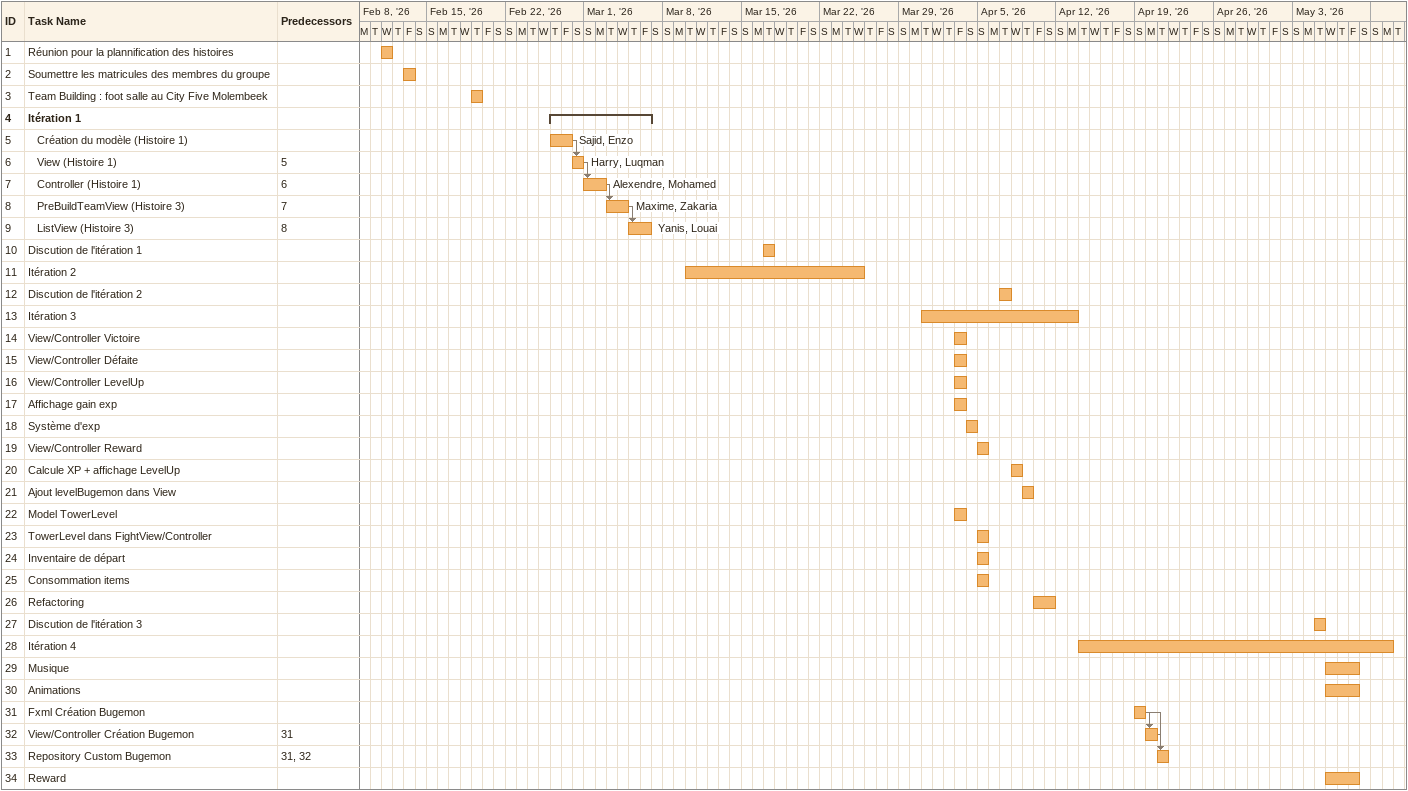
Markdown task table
| ID | Level | Task | Start | Finish | Predecessors | Resources |
|---|---|---|---|---|---|---|
| 1 | 1 | Réunion pour la plannification des histoires | 2026-02-11 | 2026-02-11 |  |  |
| 2 | 1 | Soumettre les matricules des membres du groupe | 2026-02-13 | 2026-02-13 |  |  |
| 3 | 1 | Team Building : foot salle au City Five Molembeek | 2026-02-19 | 2026-02-19 |  |  |
| 4 | 1 | **Itération 1** | 2026-02-26 | 2026-03-06 |  |  |
| 5 | 2 | Création du modèle (Histoire 1) | 2026-02-26 | 2026-02-27 |  | Sajid, Enzo |
| 6 | 2 | View (Histoire 1) | 2026-02-28 | 2026-02-28 | 5 | Harry, Luqman |
| 7 | 2 | Controller (Histoire 1) | 2026-03-01 | 2026-03-02 | 6 | Alexendre, Mohamed |
| 8 | 2 | PreBuildTeamView (Histoire 3) | 2026-03-03 | 2026-03-04 | 7 | Maxime, Zakaria |
| 9 | 2 | ListView (Histoire 3) | 2026-03-05 | 2026-03-06 | 8 | Yanis, Louai |
| 10 | 1 | Discution de l'itération 1 | 2026-03-17 | 2026-03-17 |  |  |
| 11 | 1 | Itération 2 | 2026-03-10 | 2026-03-25 |  |  |
| 12 | 1 | Discution de l'itération 2 | 2026-04-07 | 2026-04-07 |  |  |
| 13 | 1 | Itération 3 | 2026-03-31 | 2026-04-13 |  |  |
| 14 | 1 | View/Controller Victoire | 2026-04-03 | 2026-04-03 |  |  |
| 15 | 1 | View/Controller Défaite | 2026-04-03 | 2026-04-03 |  |  |
| 16 | 1 | View/Controller LevelUp | 2026-04-03 | 2026-04-03 |  |  |
| 17 | 1 | Affichage gain exp | 2026-04-03 | 2026-04-03 |  |  |
| 18 | 1 | Système d'exp | 2026-04-04 | 2026-04-04 |  |  |
| 19 | 1 | View/Controller Reward | 2026-04-05 | 2026-04-05 |  |  |
| 20 | 1 | Calcule XP + affichage LevelUp | 2026-04-08 | 2026-04-08 |  |  |
| 21 | 1 | Ajout levelBugemon dans View | 2026-04-09 | 2026-04-09 |  |  |
| 22 | 1 | Model TowerLevel | 2026-04-03 | 2026-04-03 |  |  |
| 23 | 1 | TowerLevel dans FightView/Controller | 2026-04-05 | 2026-04-05 |  |  |
| 24 | 1 | Inventaire de départ | 2026-04-05 | 2026-04-05 |  |  |
| 25 | 1 | Consommation items | 2026-04-05 | 2026-04-05 |  |  |
| 26 | 1 | Refactoring | 2026-04-10 | 2026-04-11 |  |  |
| 27 | 1 | Discution de l'itération 3 | 2026-05-05 | 2026-05-05 |  |  |
| 28 | 1 | Itération 4 | 2026-04-14 | 2026-05-11 |  |  |
| 29 | 1 | Musique | 2026-05-06 | 2026-05-08 |  |  |
| 30 | 1 | Animations | 2026-05-06 | 2026-05-08 |  |  |
| 31 | 1 | Fxml Création Bugemon | 2026-04-19 | 2026-04-19 |  |  |
| 32 | 1 | View/Controller Création Bugemon | 2026-04-20 | 2026-04-20 | 31 |  |
| 33 | 1 | Repository Custom Bugemon | 2026-04-21 | 2026-04-21 | 31, 32 |  |
| 34 | 1 | Reward | 2026-05-06 | 2026-05-08 |  |  |
